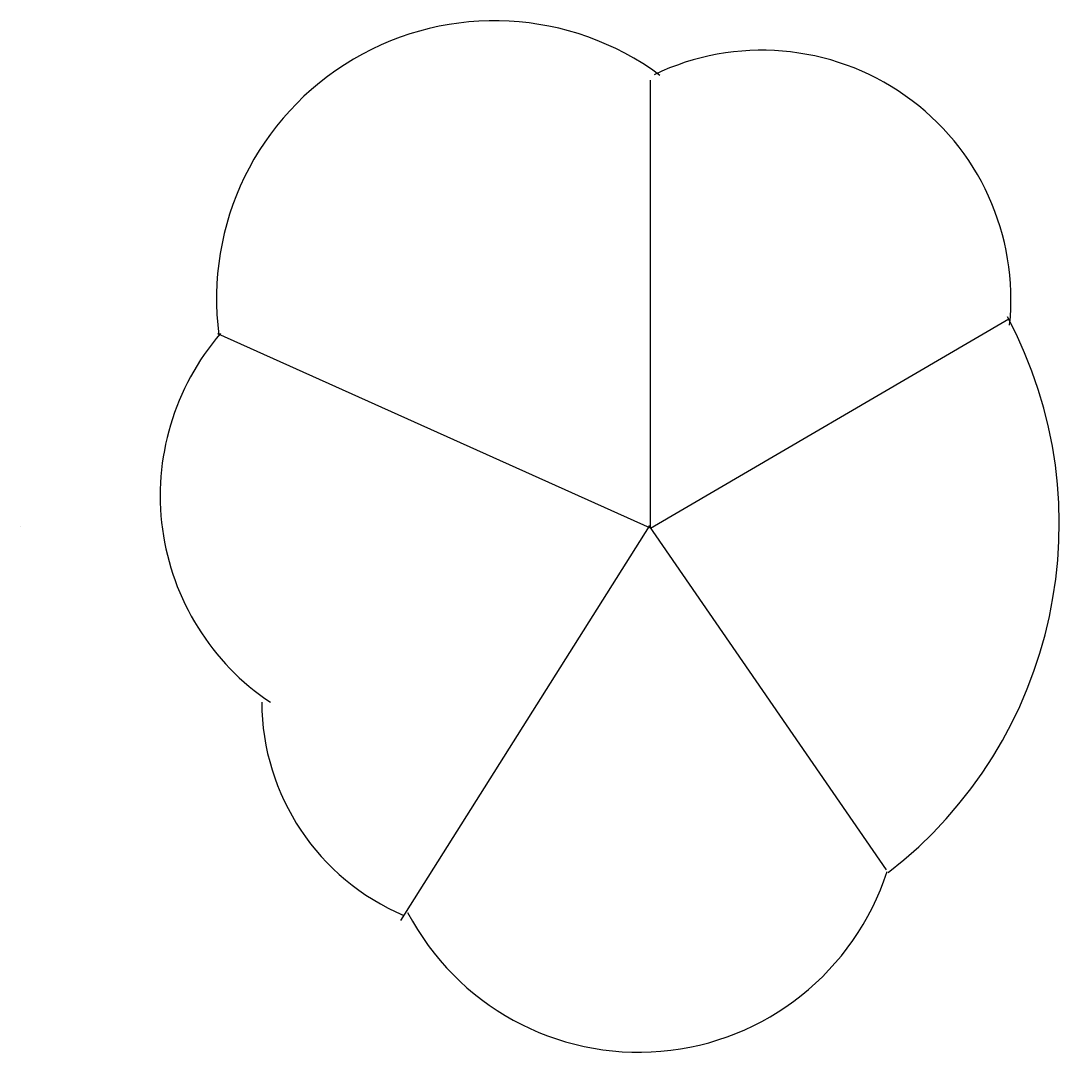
# Model space of a CAD drawing. Extents: x 343688 to 344679, y 69320 to 70305.
import ezdxf

# ---------------------------------------------------------------- set-up
doc = ezdxf.new("R2010")
doc.units = 0
doc.header["$MEASUREMENT"] = 0
doc.layers.get('0').update_dxf_attribs({"linetype": 'CONTINUOUS'})
doc.layers.add('ORIGIN', color=7, linetype='CONTINUOUS')

msp = doc.modelspace()

# ---------------------------------------------------------------- linework, layer by layer
at = {"color": 7, "linetype": 'CONTINUOUS'}
for p, q in [((344288.94, 69820.51), (344288.94, 70248.34)), ((344288.94, 69820.51), (344288.94, 70248.34)), ((344288.94, 69820.51), (344631.19, 70020.51)), ((344288.94, 69820.51), (344631.19, 70020.51)), ((344288.94, 69820.51), (343875.84, 70005.95)), ((344288.94, 69820.51), (343875.84, 70005.95)), ((344287.84, 69822.26), (344050.53, 69445.95)), ((344287.84, 69822.26), (344050.53, 69445.95)), ((344287.84, 69822.26), (344514.09, 69494.11)), ((344287.84, 69822.26), (344514.09, 69494.11))]:
    msp.add_line(p, q, dxfattribs=at)
for centre, radius, start, end in [((344140.13, 70039.55), 265.45, 53.47981, 187.52827), ((344395.33, 70038.91), 237.91, 354.07253, 115.60181), ((344258.14, 69824.51), 421.19, 307.76581, 28.02717), ((344058.42, 69851.4), 237.47, 139.24664, 236.16198), ((344140.16, 69655.43), 222.29, 180.30115, 247.06274), ((344277.9, 69569.15), 249.14, 207.65382, 342.09744)]:
    msp.add_arc(centre, radius, start, end, dxfattribs=at)
at = {"layer": 'ORIGIN', "color": 170, "linetype": 'CONTINUOUS'}
msp.add_line((343687.84, 69822.26), (343687.84, 69822.26), dxfattribs=at)
msp.add_point((344287.84, 69822.26), dxfattribs=at)
msp.add_point((344287.84, 69822.26), dxfattribs=at)
msp.add_point((344287.84, 69822.26), dxfattribs=at)
msp.add_point((344287.84, 69822.26), dxfattribs=at)

doc.saveas('drawing.dxf')
